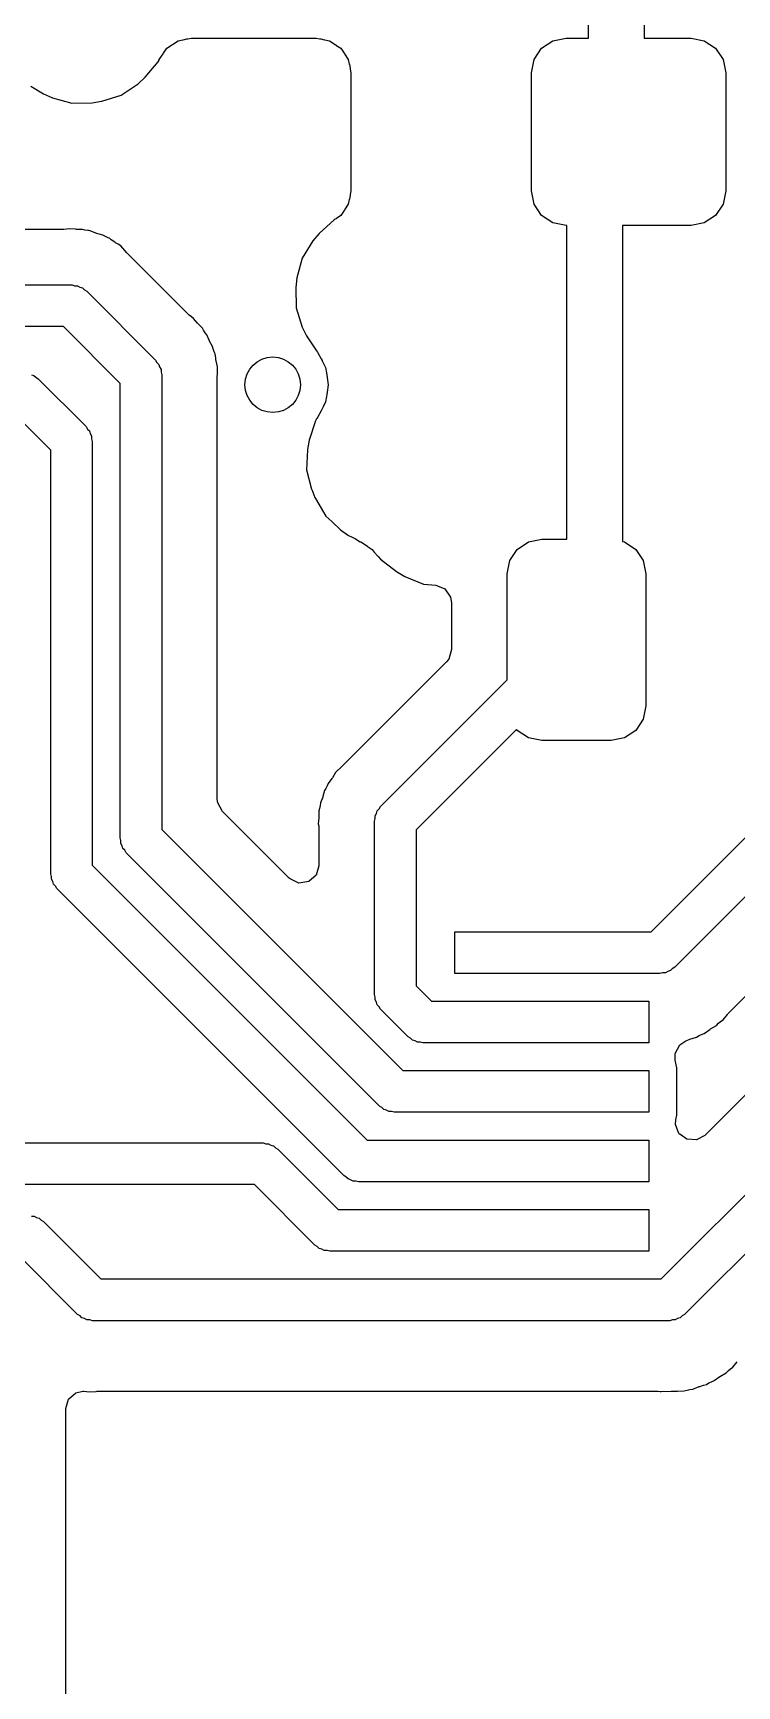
# Model space of a CAD drawing. Extents: x 0.23 to 2.97, y 0.23 to 2.17.
# Drawn here: x 0.7682 to 0.9679, y 0.8655 to 1.334 of the extents above; entities that cross this region are included whole.
import ezdxf

# ---------------------------------------------------------------- set-up
doc = ezdxf.new("R2010")
doc.units = 0
doc.header["$MEASUREMENT"] = 0
doc.layers.add('BLACK', color=7, linetype='CONTINUOUS')

msp = doc.modelspace()

# ---------------------------------------------------------------- linework, layer by layer
at = {"layer": 'BLACK', "linetype": 'CONTINUOUS'}
for p, q in [((0.925835, 1.33257), (0.925835, 1.47255)), ((0.941583, 1.47255), (0.941583, 1.33257)), ((0.806174, 1.32969), (0.807546, 1.33061)), ((0.807546, 1.33061), (0.807604, 1.33065)), ((0.807604, 1.33065), (0.807742, 1.33074)), ((0.807742, 1.33074), (0.809367, 1.33183)), ((0.809367, 1.33183), (0.810726, 1.3321)), ((0.810726, 1.3321), (0.810796, 1.33212)), ((0.810796, 1.33212), (0.811852, 1.33235)), ((0.811852, 1.33235), (0.811879, 1.33235)), ((0.811879, 1.33235), (0.812048, 1.33237)), ((0.812048, 1.33237), (0.812091, 1.33237)), ((0.812091, 1.33237), (0.813134, 1.33257)), ((0.813134, 1.33257), (0.848567, 1.33257)), ((0.848567, 1.33257), (0.84961, 1.33237)), ((0.84961, 1.33237), (0.849651, 1.33237)), ((0.849651, 1.33237), (0.849847, 1.33235)), ((0.849847, 1.33235), (0.850905, 1.33212)), ((0.850905, 1.33212), (0.850975, 1.3321)), ((0.850975, 1.3321), (0.852334, 1.33183)), ((0.852334, 1.33183), (0.853961, 1.33074)), ((0.853961, 1.33074), (0.854097, 1.33065)), ((0.854097, 1.33065), (0.854154, 1.33061)), ((0.854154, 1.33061), (0.855527, 1.32969)), ((0.912473, 1.32969), (0.915666, 1.33183)), ((0.915666, 1.33183), (0.919433, 1.33257)), ((0.919433, 1.33257), (0.925835, 1.33257)), ((0.941583, 1.33257), (0.954866, 1.33257)), ((0.954866, 1.33257), (0.958633, 1.33183)), ((0.958633, 1.33183), (0.961826, 1.32969)), ((0.800057, 1.32146), (0.803744, 1.32588)), ((0.803744, 1.32588), (0.804001, 1.3263)), ((0.804001, 1.3263), (0.804041, 1.3265)), ((0.804041, 1.3265), (0.805126, 1.32812)), ((0.805126, 1.32812), (0.805212, 1.32826)), ((0.805212, 1.32826), (0.805258, 1.32832)), ((0.805258, 1.32832), (0.806174, 1.32969)), ((0.855527, 1.32969), (0.856444, 1.32832)), ((0.856444, 1.32832), (0.856489, 1.32826)), ((0.856489, 1.32826), (0.856572, 1.32813)), ((0.856572, 1.32813), (0.85766, 1.3265)), ((0.85766, 1.3265), (0.857931, 1.32514)), ((0.909591, 1.32273), (0.91034, 1.3265)), ((0.91034, 1.3265), (0.912473, 1.32969)), ((0.961826, 1.32969), (0.963959, 1.3265)), ((0.963959, 1.3265), (0.964709, 1.32273)), ((0.798011, 1.31962), (0.800057, 1.32146)), ((0.857931, 1.32514), (0.857954, 1.32507)), ((0.857954, 1.32507), (0.858179, 1.32402)), ((0.858179, 1.32402), (0.8582, 1.32382)), ((0.8582, 1.32382), (0.858202, 1.32378)), ((0.858202, 1.32378), (0.858409, 1.32273)), ((0.858409, 1.32273), (0.858409, 1.28927)), ((0.909591, 1.28927), (0.909591, 1.32273)), ((0.964709, 1.32273), (0.964709, 1.28927)), ((0.767645, 1.31896), (0.771197, 1.31677)), ((0.771197, 1.31677), (0.77372, 1.31567)), ((0.793229, 1.31642), (0.798011, 1.31962)), ((0.77372, 1.31567), (0.773721, 1.31567)), ((0.773721, 1.31567), (0.773721, 1.31567)), ((0.773721, 1.31567), (0.77927, 1.31415)), ((0.77927, 1.31415), (0.785023, 1.31426)), ((0.77927, 1.31415), (0.77927, 1.31415)), ((0.77927, 1.31415), (0.77927, 1.31415)), ((0.77927, 1.31415), (0.77927, 1.31415)), ((0.785023, 1.31426), (0.787678, 1.31469)), ((0.787678, 1.31469), (0.787718, 1.3147)), ((0.787718, 1.3147), (0.787739, 1.3147)), ((0.787739, 1.3147), (0.793229, 1.31642)), ((0.787739, 1.3147), (0.787739, 1.3147)), ((0.858409, 1.28927), (0.858202, 1.28822)), ((0.91034, 1.2855), (0.909591, 1.28927)), ((0.964709, 1.28927), (0.963959, 1.2855)), ((0.856444, 1.28368), (0.855527, 1.28231)), ((0.856489, 1.28374), (0.856444, 1.28368)), ((0.856572, 1.28387), (0.856489, 1.28374)), ((0.85766, 1.2855), (0.856572, 1.28387)), ((0.857931, 1.28686), (0.85766, 1.2855)), ((0.857954, 1.28693), (0.857931, 1.28686)), ((0.85818, 1.28798), (0.857954, 1.28693)), ((0.8582, 1.28818), (0.85818, 1.28798)), ((0.858202, 1.28822), (0.8582, 1.28818)), ((0.912473, 1.28231), (0.91034, 1.2855)), ((0.963959, 1.2855), (0.961826, 1.28231)), ((0.853642, 1.28104), (0.849366, 1.27719)), ((0.853958, 1.28125), (0.853642, 1.28104)), ((0.854167, 1.28139), (0.853958, 1.28125)), ((0.854263, 1.28146), (0.854167, 1.28139)), ((0.855527, 1.28231), (0.854263, 1.28146)), ((0.915666, 1.28017), (0.912473, 1.28231)), ((0.919433, 1.27943), (0.915666, 1.28017)), ((0.919669, 1.27943), (0.919433, 1.27943)), ((0.919669, 1.19054), (0.919669, 1.27943)), ((0.954866, 1.27943), (0.935417, 1.27943)), ((0.935417, 1.27943), (0.935417, 1.18991)), ((0.958633, 1.28017), (0.954866, 1.27943)), ((0.961826, 1.28231), (0.958633, 1.28017)), ((0.777, 1.27836), (0.708216, 1.27836)), ((0.777843, 1.27843), (0.777, 1.27836)), ((0.778533, 1.27855), (0.777843, 1.27843)), ((0.780264, 1.27837), (0.778533, 1.27855)), ((0.780518, 1.27836), (0.780264, 1.27837)), ((0.782259, 1.27836), (0.780518, 1.27836)), ((0.782933, 1.27817), (0.782259, 1.27836)), ((0.782259, 1.27836), (0.782259, 1.27836)), ((0.783763, 1.27801), (0.782933, 1.27817)), ((0.783983, 1.27799), (0.783763, 1.27801)), ((0.78446, 1.27794), (0.783983, 1.27799)), ((0.786079, 1.2773), (0.78446, 1.27794)), ((0.786319, 1.27722), (0.786079, 1.2773)), ((0.786975, 1.27704), (0.786319, 1.27722)), ((0.787996, 1.27675), (0.786975, 1.27704)), ((0.788594, 1.27639), (0.787996, 1.27675)), ((0.787996, 1.27675), (0.787996, 1.27675)), ((0.789351, 1.27601), (0.788594, 1.27639)), ((0.790002, 1.27575), (0.789351, 1.27601)), ((0.790428, 1.27543), (0.790002, 1.27575)), ((0.790002, 1.27575), (0.790002, 1.27575)), ((0.790002, 1.27575), (0.790002, 1.27575)), ((0.791389, 1.2747), (0.790428, 1.27543)), ((0.791599, 1.27456), (0.791389, 1.2747)), ((0.792327, 1.27412), (0.791599, 1.27456)), ((0.847605, 1.27508), (0.844587, 1.27018)), ((0.849366, 1.27719), (0.847605, 1.27508)), ((0.847605, 1.27508), (0.847605, 1.27508)), ((0.793086, 1.27366), (0.792327, 1.27412)), ((0.794867, 1.27175), (0.793086, 1.27366)), ((0.793086, 1.27366), (0.793086, 1.27366)), ((0.812532, 1.25408), (0.794867, 1.27175)), ((0.844587, 1.27018), (0.843071, 1.26463)), ((0.707846, 1.26259), (0.77928, 1.26259)), ((0.77928, 1.26259), (0.780031, 1.26239)), ((0.780031, 1.26239), (0.780808, 1.26239)), ((0.780808, 1.26239), (0.781482, 1.262)), ((0.781482, 1.262), (0.782233, 1.2618)), ((0.782233, 1.2618), (0.782782, 1.26125)), ((0.782782, 1.26125), (0.783456, 1.26086)), ((0.783456, 1.26086), (0.802995, 1.24132)), ((0.843071, 1.26463), (0.842731, 1.2619)), ((0.842731, 1.2619), (0.842841, 1.25615)), ((0.843071, 1.26463), (0.843071, 1.26463)), ((0.842841, 1.25615), (0.842841, 1.25615)), ((0.842841, 1.25615), (0.844567, 1.25066)), ((0.813179, 1.25354), (0.812532, 1.25408)), ((0.813751, 1.25313), (0.813179, 1.25354)), ((0.81485, 1.25178), (0.813751, 1.25313)), ((0.81502, 1.2516), (0.81485, 1.25178)), ((0.816251, 1.25036), (0.81502, 1.2516)), ((0.776834, 1.25078), (0.710292, 1.25078)), ((0.792913, 1.2347), (0.776834, 1.25078)), ((0.816593, 1.24975), (0.816251, 1.25036)), ((0.817069, 1.24906), (0.816593, 1.24975)), ((0.817511, 1.24851), (0.817069, 1.24906)), ((0.818205, 1.24692), (0.817511, 1.24851)), ((0.818317, 1.24669), (0.818205, 1.24692)), ((0.819171, 1.24517), (0.818317, 1.24669)), ((0.844567, 1.25066), (0.845757, 1.24818)), ((0.845757, 1.24818), (0.845757, 1.24818)), ((0.845757, 1.24818), (0.848624, 1.2439)), ((0.819336, 1.24449), (0.819171, 1.24517)), ((0.819171, 1.24517), (0.819171, 1.24517)), ((0.819606, 1.24369), (0.819336, 1.24449)), ((0.819885, 1.24305), (0.819606, 1.24369)), ((0.82005, 1.24184), (0.819885, 1.24305)), ((0.820122, 1.24132), (0.82005, 1.24184)), ((0.848624, 1.2439), (0.848961, 1.24356)), ((0.848961, 1.24356), (0.84992, 1.24168)), ((0.84992, 1.24168), (0.850199, 1.2412)), ((0.767745, 1.23717), (0.768496, 1.23697)), ((0.768496, 1.23697), (0.769046, 1.23642)), ((0.802995, 1.24132), (0.803383, 1.24065)), ((0.803383, 1.24065), (0.803933, 1.2401)), ((0.803933, 1.2401), (0.804134, 1.23935)), ((0.804134, 1.23935), (0.804523, 1.23867)), ((0.804523, 1.23867), (0.804523, 1.2379)), ((0.804523, 1.2379), (0.804724, 1.23715)), ((0.804724, 1.23715), (0.804724, 1.1083)), ((0.820169, 1.24107), (0.820122, 1.24132)), ((0.820581, 1.23938), (0.820169, 1.24107)), ((0.820492, 1.23678), (0.820507, 1.23721)), ((0.820507, 1.23721), (0.820581, 1.23938)), ((0.850199, 1.2412), (0.850245, 1.24112)), ((0.850245, 1.24112), (0.850509, 1.24053)), ((0.850509, 1.24053), (0.851198, 1.23917)), ((0.851198, 1.23917), (0.851435, 1.23767)), ((0.851435, 1.23767), (0.85157, 1.23704)), ((0.85157, 1.23704), (0.851638, 1.23639)), ((0.769046, 1.23642), (0.769719, 1.23603)), ((0.769719, 1.23603), (0.78331, 1.22244)), ((0.792913, 1.10586), (0.792913, 1.2347)), ((0.820472, 1.23431), (0.820492, 1.23443)), ((0.820492, 1.23418), (0.820472, 1.23431)), ((0.820492, 1.23443), (0.820492, 1.23678)), ((0.820492, 1.11689), (0.820492, 1.23418)), ((0.851638, 1.23222), (0.85157, 1.23157)), ((0.851638, 1.23639), (0.851969, 1.23431)), ((0.851969, 1.23431), (0.851638, 1.23222)), ((0.850245, 1.22749), (0.849921, 1.22693)), ((0.850508, 1.22809), (0.850245, 1.22749)), ((0.851198, 1.22944), (0.850508, 1.22809)), ((0.851435, 1.23094), (0.851198, 1.22944)), ((0.85157, 1.23157), (0.851435, 1.23094)), ((0.773228, 1.21582), (0.763097, 1.22595)), ((0.84833, 1.22408), (0.84652, 1.21862)), ((0.848612, 1.22463), (0.84833, 1.22408)), ((0.84833, 1.22408), (0.84833, 1.22408)), ((0.848695, 1.22478), (0.848612, 1.22463)), ((0.848961, 1.22505), (0.848695, 1.22478)), ((0.849921, 1.22693), (0.848961, 1.22505)), ((0.78331, 1.22244), (0.783698, 1.22177)), ((0.783698, 1.22177), (0.784248, 1.22122)), ((0.784248, 1.22122), (0.784449, 1.22047)), ((0.784449, 1.22047), (0.784838, 1.2198)), ((0.784838, 1.2198), (0.784838, 1.21902)), ((0.784838, 1.21902), (0.785039, 1.21827)), ((0.785039, 1.21827), (0.785039, 1.09815)), ((0.84652, 1.21862), (0.846035, 1.21592)), ((0.773228, 1.0957), (0.773228, 1.21582)), ((0.846035, 1.21591), (0.845838, 1.21019)), ((0.846035, 1.21592), (0.846035, 1.21591)), ((0.846035, 1.21591), (0.846035, 1.21591)), ((0.845838, 1.21019), (0.845837, 1.21016)), ((0.845837, 1.21016), (0.847233, 1.20473)), ((0.847233, 1.20473), (0.847268, 1.20459)), ((0.847268, 1.20459), (0.848182, 1.20239)), ((0.848182, 1.20239), (0.848324, 1.20205)), ((0.848324, 1.20205), (0.848324, 1.20205)), ((0.848324, 1.20205), (0.851266, 1.19711)), ((0.851266, 1.19711), (0.851266, 1.19711)), ((0.851266, 1.19711), (0.852971, 1.19552)), ((0.852971, 1.19552), (0.855483, 1.19319)), ((0.855483, 1.19319), (0.857745, 1.19162)), ((0.857745, 1.19162), (0.858561, 1.19122)), ((0.858561, 1.19122), (0.859529, 1.19073)), ((0.859529, 1.19073), (0.859724, 1.19063)), ((0.859724, 1.19063), (0.861007, 1.18983)), ((0.908792, 1.18979), (0.912559, 1.19054)), ((0.912559, 1.19054), (0.919669, 1.19054)), ((0.861007, 1.18983), (0.861208, 1.18979)), ((0.861208, 1.18979), (0.862835, 1.18871)), ((0.862835, 1.18871), (0.862943, 1.18864)), ((0.862943, 1.18864), (0.862971, 1.18862)), ((0.862971, 1.18862), (0.863028, 1.18858)), ((0.863028, 1.18858), (0.864401, 1.18766)), ((0.864401, 1.18766), (0.864961, 1.18682)), ((0.864961, 1.18682), (0.866039, 1.18574)), ((0.866039, 1.18574), (0.866122, 1.18566)), ((0.866122, 1.18566), (0.866789, 1.18492)), ((0.903466, 1.18447), (0.905599, 1.18766)), ((0.905599, 1.18766), (0.908792, 1.18979)), ((0.935417, 1.18991), (0.936011, 1.18979)), ((0.936011, 1.18979), (0.939204, 1.18766)), ((0.939204, 1.18766), (0.941337, 1.18447)), ((0.866789, 1.18492), (0.866789, 1.18492)), ((0.866789, 1.18492), (0.871302, 1.18135)), ((0.871302, 1.18135), (0.871789, 1.18107)), ((0.871789, 1.18107), (0.873681, 1.17997)), ((0.902717, 1.1807), (0.903466, 1.18447)), ((0.902717, 1.15067), (0.902717, 1.1807)), ((0.941337, 1.18447), (0.942087, 1.1807)), ((0.942087, 1.1807), (0.942087, 1.1433)), ((0.873681, 1.17997), (0.873682, 1.17997)), ((0.873682, 1.17997), (0.873682, 1.17997)), ((0.873682, 1.17997), (0.879017, 1.17782)), ((0.879017, 1.17782), (0.879017, 1.17782)), ((0.879017, 1.17782), (0.882473, 1.17748)), ((0.882473, 1.17748), (0.885065, 1.17643)), ((0.885065, 1.17643), (0.88668, 1.17415)), ((0.88668, 1.17415), (0.886949, 1.17254)), ((0.886949, 1.17254), (0.886949, 1.15925)), ((0.886949, 1.15925), (0.886161, 1.15657)), ((0.885496, 1.15574), (0.855936, 1.12619)), ((0.886161, 1.15657), (0.885496, 1.15574)), ((0.866824, 1.11477), (0.902717, 1.15067)), ((0.942087, 1.1433), (0.941337, 1.13953)), ((0.941337, 1.13953), (0.939204, 1.13634)), ((0.905396, 1.13664), (0.876906, 1.10815)), ((0.905599, 1.13634), (0.905396, 1.13664)), ((0.908792, 1.13421), (0.905599, 1.13634)), ((0.912559, 1.13346), (0.908792, 1.13421)), ((0.936011, 1.13421), (0.932244, 1.13346)), ((0.939204, 1.13634), (0.936011, 1.13421)), ((0.932244, 1.13346), (0.912559, 1.13346)), ((0.85403, 1.1244), (0.853125, 1.12292)), ((0.855936, 1.12619), (0.85403, 1.1244)), ((0.85403, 1.1244), (0.85403, 1.1244)), ((0.851298, 1.11991), (0.850934, 1.11931)), ((0.851674, 1.12067), (0.851298, 1.11991)), ((0.851931, 1.12132), (0.851674, 1.12067)), ((0.852983, 1.12271), (0.851931, 1.12132)), ((0.853125, 1.12292), (0.852983, 1.12271)), ((0.820605, 1.11584), (0.820492, 1.11689)), ((0.821945, 1.11338), (0.820605, 1.11584)), ((0.849673, 1.11508), (0.849516, 1.11425)), ((0.849745, 1.11578), (0.849673, 1.11508)), ((0.850384, 1.1174), (0.849745, 1.11578)), ((0.849745, 1.11578), (0.849745, 1.11578)), ((0.850464, 1.11764), (0.850384, 1.1174)), ((0.850934, 1.11931), (0.850464, 1.11764)), ((0.943609, 1.07928), (0.981693, 1.11736)), ((0.840858, 1.09447), (0.821945, 1.11338)), ((0.849314, 1.11158), (0.849136, 1.10985)), ((0.849327, 1.11184), (0.849314, 1.11158)), ((0.849516, 1.11425), (0.849327, 1.11358)), ((0.849327, 1.11358), (0.849327, 1.11184)), ((0.865094, 1.1106), (0.865296, 1.11135)), ((0.865094, 1.06152), (0.865094, 1.1106)), ((0.865296, 1.11213), (0.865684, 1.1128)), ((0.865296, 1.11135), (0.865296, 1.11213)), ((0.865684, 1.1128), (0.865886, 1.11355)), ((0.865886, 1.11355), (0.866435, 1.1141)), ((0.866435, 1.1141), (0.866824, 1.11477)), ((0.991774, 1.11074), (0.950231, 1.06919)), ((0.793115, 1.10511), (0.792913, 1.10586)), ((0.804724, 1.1083), (0.873124, 1.03991)), ((0.849136, 1.10985), (0.849255, 1.10916)), ((0.849255, 1.10916), (0.849327, 1.10832)), ((0.849327, 1.10832), (0.849327, 1.09798)), ((0.876906, 1.10815), (0.876906, 1.06396)), ((0.793115, 1.10433), (0.793115, 1.10511)), ((0.793503, 1.10366), (0.793115, 1.10433)), ((0.793705, 1.10291), (0.793503, 1.10366)), ((0.794254, 1.10236), (0.793705, 1.10291)), ((0.794643, 1.10168), (0.794254, 1.10236)), ((0.866502, 1.02982), (0.794643, 1.10168)), ((0.785039, 1.09815), (0.86297, 1.02022)), ((0.849327, 1.09798), (0.848539, 1.0953)), ((0.77343, 1.09495), (0.773228, 1.0957)), ((0.77343, 1.09418), (0.77343, 1.09495)), ((0.773818, 1.0935), (0.77343, 1.09418)), ((0.77402, 1.09275), (0.773818, 1.0935)), ((0.774569, 1.0922), (0.77402, 1.09275)), ((0.774958, 1.09153), (0.774569, 1.0922)), ((0.841118, 1.09423), (0.840858, 1.09447)), ((0.84366, 1.09307), (0.841118, 1.09423)), ((0.846427, 1.09347), (0.84366, 1.09307)), ((0.848539, 1.0953), (0.846427, 1.09347)), ((0.965332, 1.05598), (1.00353, 1.09418)), ((0.856348, 1.01014), (0.774958, 1.09153)), ((1.028, 1.09076), (0.958812, 1.02157)), ((0.887827, 1.06746), (0.887827, 1.07928)), ((0.887827, 1.07928), (0.942945, 1.07928)), ((0.942945, 1.07928), (0.943609, 1.07928)), ((0.946404, 0.98085), (1.0431, 1.07755)), ((0.949008, 1.06826), (0.948257, 1.06805)), ((0.949558, 1.06881), (0.949008, 1.06826)), ((0.950231, 1.06919), (0.949558, 1.06881)), ((0.876906, 1.06396), (0.881278, 1.05959)), ((0.915386, 1.06746), (0.887827, 1.06746)), ((0.946055, 1.06746), (0.915386, 1.06746)), ((0.946806, 1.06767), (0.946055, 1.06746)), ((0.947584, 1.06767), (0.946806, 1.06767)), ((0.948257, 1.06805), (0.947584, 1.06767)), ((1.04972, 1.06746), (0.953026, 0.970769)), ((0.865296, 1.06077), (0.865094, 1.06152)), ((0.865296, 1.05999), (0.865296, 1.06077)), ((0.865684, 1.05931), (0.865296, 1.05999)), ((0.865886, 1.05856), (0.865684, 1.05931)), ((0.881278, 1.05959), (0.915386, 1.05959)), ((0.915386, 1.05959), (0.942945, 1.05959)), ((0.942945, 1.05959), (0.942945, 1.04778)), ((0.866435, 1.05801), (0.865886, 1.05856)), ((0.866824, 1.05734), (0.866435, 1.05801)), ((0.874656, 1.04951), (0.866824, 1.05734)), ((0.963255, 1.05382), (0.963943, 1.05432)), ((0.963943, 1.05432), (0.965178, 1.05581)), ((0.965178, 1.05581), (0.965332, 1.05598)), ((0.875329, 1.04912), (0.874656, 1.04951)), ((0.956433, 1.04939), (0.957165, 1.04982)), ((0.957165, 1.04982), (0.957853, 1.05016)), ((0.957853, 1.05016), (0.958644, 1.05047)), ((0.958644, 1.05047), (0.960212, 1.05161)), ((0.960212, 1.05161), (0.960403, 1.05174)), ((0.960403, 1.05174), (0.962071, 1.05272)), ((0.962071, 1.05272), (0.962673, 1.05332)), ((0.962673, 1.05332), (0.963255, 1.05382)), ((0.875879, 1.04857), (0.875329, 1.04912)), ((0.87663, 1.04837), (0.875879, 1.04857)), ((0.877303, 1.04798), (0.87663, 1.04837)), ((0.87808, 1.04798), (0.877303, 1.04798)), ((0.878831, 1.04778), (0.87808, 1.04798)), ((0.887827, 1.04778), (0.878831, 1.04778)), ((0.942945, 1.04778), (0.887827, 1.04778)), ((0.950398, 1.04479), (0.950401, 1.0448)), ((0.9504, 1.04289), (0.950398, 1.04479)), ((0.950401, 1.0448), (0.951673, 1.04724)), ((0.951673, 1.04724), (0.953392, 1.04839)), ((0.953392, 1.04839), (0.954356, 1.04877)), ((0.954356, 1.04877), (0.954572, 1.04885)), ((0.954572, 1.04885), (0.956433, 1.04939)), ((0.950839, 1.04068), (0.9504, 1.04289)), ((0.950839, 1.02732), (0.950839, 1.04068)), ((0.950839, 1.04068), (0.950839, 1.04068)), ((0.873124, 1.03991), (0.915386, 1.03991)), ((0.915386, 1.03991), (0.942945, 1.03991)), ((0.942945, 1.03991), (0.942945, 1.02809)), ((0.867175, 1.02944), (0.866502, 1.02982)), ((0.867725, 1.02889), (0.867175, 1.02944)), ((0.868476, 1.02868), (0.867725, 1.02889)), ((0.869149, 1.0283), (0.868476, 1.02868)), ((0.869927, 1.0283), (0.869149, 1.0283)), ((0.870678, 1.02809), (0.869927, 1.0283)), ((0.887827, 1.02809), (0.870678, 1.02809)), ((0.942945, 1.02809), (0.887827, 1.02809)), ((0.950571, 1.02597), (0.950839, 1.02732)), ((0.95049, 1.02467), (0.950571, 1.02597)), ((0.951451, 1.0221), (0.95049, 1.02467)), ((0.953654, 1.02045), (0.951451, 1.0221)), ((0.958812, 1.02157), (0.956397, 1.02025)), ((0.6455, 1.01941), (0.8335, 1.01941)), ((0.8335, 1.01941), (0.834251, 1.0192)), ((0.834251, 1.0192), (0.835028, 1.0192)), ((0.835028, 1.0192), (0.835702, 1.01882)), ((0.835702, 1.01882), (0.836453, 1.01861)), ((0.836453, 1.01861), (0.837003, 1.01806)), ((0.837003, 1.01806), (0.837676, 1.01768)), ((0.837676, 1.01768), (0.854816, 1.00054)), ((0.86297, 1.02022), (0.915386, 1.02022)), ((0.915386, 1.02022), (0.942945, 1.02022)), ((0.942945, 1.02022), (0.942945, 1.00841)), ((0.956397, 1.02025), (0.953654, 1.02045)), ((0.831054, 1.00759), (0.647946, 1.00759)), ((0.848194, 0.990454), (0.831054, 1.00759)), ((0.857021, 1.00975), (0.856348, 1.01014)), ((0.857571, 1.0092), (0.857021, 1.00975)), ((0.858322, 1.009), (0.857571, 1.0092)), ((0.858995, 1.00861), (0.858322, 1.009)), ((0.859773, 1.00861), (0.858995, 1.00861)), ((0.860524, 1.00841), (0.859773, 1.00861)), ((0.887827, 1.00841), (0.860524, 1.00841)), ((0.942945, 1.00841), (0.887827, 1.00841)), ((0.767751, 0.998704), (0.768528, 0.998704)), ((0.768528, 0.998704), (0.769202, 0.998316)), ((0.769202, 0.998316), (0.769953, 0.998114)), ((0.769953, 0.998114), (0.770503, 0.997565)), ((0.854816, 1.00054), (0.915386, 1.00054)), ((0.915386, 1.00054), (0.942945, 1.00054)), ((0.942945, 1.00054), (0.942945, 0.988724)), ((0.770503, 0.997565), (0.771176, 0.997176)), ((0.771176, 0.997176), (0.787501, 0.98085)), ((0.848868, 0.990065), (0.848194, 0.990454)), ((0.849417, 0.989516), (0.848868, 0.990065)), ((0.850168, 0.989314), (0.849417, 0.989516)), ((0.850842, 0.988926), (0.850168, 0.989314)), ((0.851619, 0.988926), (0.850842, 0.988926)), ((0.85237, 0.988724), (0.851619, 0.988926)), ((0.887827, 0.988724), (0.85237, 0.988724)), ((0.942945, 0.988724), (0.887827, 0.988724)), ((0.780879, 0.970769), (0.764554, 0.987094)), ((0.787501, 0.98085), (0.946404, 0.98085)), ((0.781553, 0.97038), (0.780879, 0.970769)), ((0.782102, 0.969831), (0.781553, 0.97038)), ((0.782853, 0.969629), (0.782102, 0.969831)), ((0.951803, 0.969831), (0.951052, 0.969629)), ((0.952353, 0.97038), (0.951803, 0.969831)), ((0.953026, 0.970769), (0.952353, 0.97038)), ((0.783527, 0.969241), (0.782853, 0.969629)), ((0.784304, 0.969241), (0.783527, 0.969241)), ((0.785055, 0.969039), (0.784304, 0.969241)), ((0.94885, 0.969039), (0.785055, 0.969039)), ((0.949601, 0.969241), (0.94885, 0.969039)), ((0.950379, 0.969241), (0.949601, 0.969241)), ((0.951052, 0.969629), (0.950379, 0.969241)), ((0.96605, 0.955396), (0.966738, 0.955896)), ((0.966738, 0.955896), (0.967974, 0.957389)), ((0.959228, 0.950963), (0.95996, 0.951396)), ((0.95996, 0.951396), (0.960648, 0.951733)), ((0.960648, 0.951733), (0.961439, 0.952046)), ((0.961439, 0.952046), (0.963007, 0.953185)), ((0.963007, 0.953185), (0.963198, 0.953311)), ((0.963198, 0.953311), (0.964866, 0.954297)), ((0.964866, 0.954297), (0.965468, 0.954899)), ((0.965468, 0.954899), (0.96605, 0.955396)), ((0.7775, 0.944138), (0.778275, 0.946777)), ((0.778275, 0.946777), (0.780354, 0.948579)), ((0.780354, 0.948579), (0.782382, 0.94902)), ((0.782382, 0.94902), (0.782631, 0.94902)), ((0.782631, 0.94902), (0.783394, 0.94896)), ((0.783394, 0.94896), (0.784234, 0.948827)), ((0.784234, 0.948827), (0.78601, 0.948994)), ((0.78601, 0.948994), (0.786163, 0.949009)), ((0.786163, 0.949009), (0.786393, 0.94902)), ((0.786393, 0.94902), (0.945449, 0.94902)), ((0.945449, 0.94902), (0.946084, 0.94895)), ((0.946084, 0.94895), (0.946085, 0.948959)), ((0.946085, 0.948959), (0.946391, 0.94893)), ((0.946391, 0.94893), (0.949258, 0.94902)), ((0.946391, 0.94893), (0.946391, 0.94893)), ((0.946391, 0.94893), (0.946391, 0.94893)), ((0.949258, 0.94902), (0.950482, 0.94902)), ((0.950482, 0.94902), (0.950773, 0.949056)), ((0.950773, 0.949056), (0.951002, 0.949075)), ((0.951002, 0.949075), (0.952938, 0.949135)), ((0.952938, 0.949135), (0.953755, 0.949373)), ((0.953755, 0.949373), (0.954505, 0.949528)), ((0.954505, 0.949528), (0.955349, 0.949635)), ((0.955349, 0.949635), (0.957151, 0.950348)), ((0.957151, 0.950348), (0.957368, 0.950422)), ((0.957368, 0.950422), (0.958412, 0.950726)), ((0.958412, 0.950726), (0.959228, 0.950963)), ((0.7775, 0.819597), (0.7775, 0.944138))]:
    msp.add_line(p, q, dxfattribs=at)
at = {"layer": 'BLACK'}
msp.add_circle((0.83622, 1.23431), 0.007874, dxfattribs=at)

doc.saveas('drawing.dxf')
